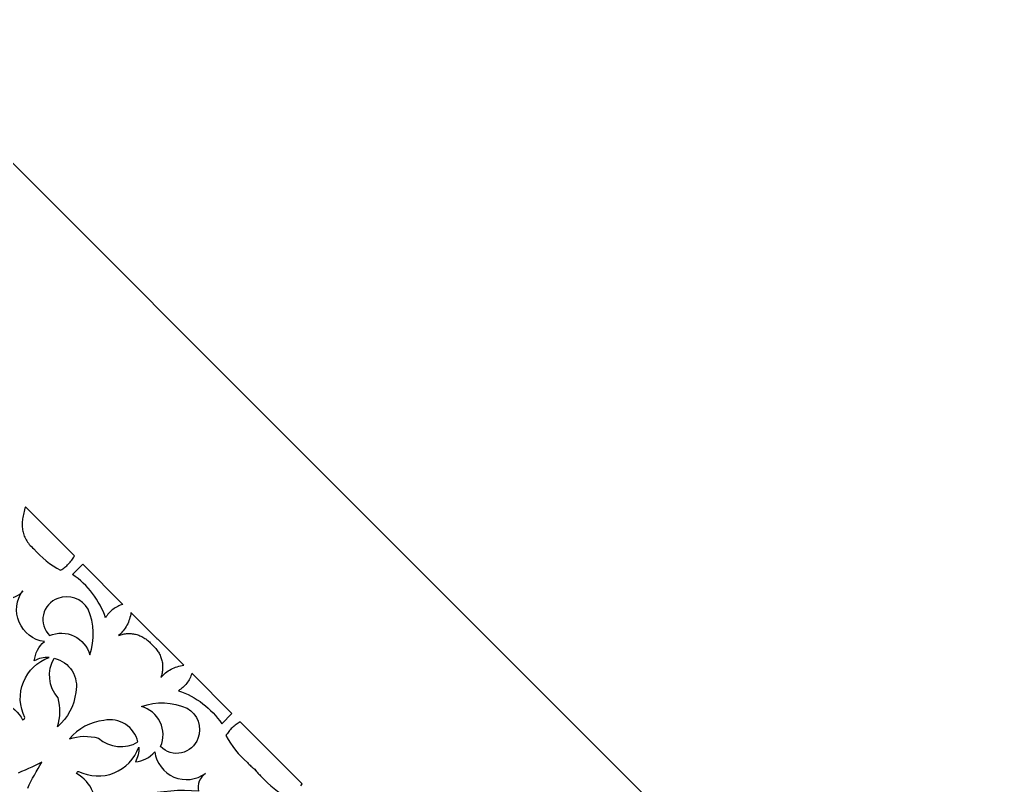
# Model space of a CAD drawing. Extents: x 3927 to 5087, y -513 to 1114.
# Drawn here: x 4792.7 to 5087.4, y 418.3 to 647.4 of the extents above; entities that cross this region are included whole.
import ezdxf

# ---------------------------------------------------------------- set-up
doc = ezdxf.new("R2010")
doc.units = 0
doc.layers.add('LAYER_1', color=18, linetype='CONTINUOUS')

msp = doc.modelspace()

# ---------------------------------------------------------------- linework, layer by layer
at = {"layer": 'LAYER_1'}
for points in [[(4747.65, -512.56), (5087.41, -172.81), (5087.41, 307.68), (4747.65, 647.44), (4267.16, 647.44), (3927.41, 307.68), (3927.41, -172.81), (4267.16, -512.56)], [(4833.88, 462.11), (4833.82, 462.25), (4833.69, 462.38), (4826.03, 470.05), (4825.95, 469.55), (4825.85, 469.06), (4825.73, 468.57), (4825.59, 468.09), (4825.43, 467.62), (4825.24, 467.16), (4825.04, 466.7), (4824.81, 466.26), (4824.57, 465.83), (4824.3, 465.4), (4824.02, 464.99), (4823.72, 464.6), (4823.39, 464.21), (4823.06, 463.84), (4822.7, 463.49), (4822.32, 463.15), (4822.66, 463.27), (4823, 463.38), (4823.34, 463.47), (4823.68, 463.55), (4824.02, 463.62), (4824.36, 463.67), (4824.7, 463.71), (4825.05, 463.73), (4825.39, 463.74), (4825.73, 463.73), (4826.07, 463.72), (4826.41, 463.68), (4826.75, 463.64), (4827.08, 463.58), (4827.41, 463.51), (4827.74, 463.43), (4828.06, 463.33), (4828.38, 463.22), (4828.7, 463.1), (4829.01, 462.97), (4829.32, 462.82), (4829.62, 462.66), (4829.91, 462.49), (4830.2, 462.31), (4830.48, 462.12), (4830.76, 461.91), (4831.03, 461.7), (4831.28, 461.47), (4831.54, 461.23), (4831.78, 460.98), (4832.01, 460.72), (4832.23, 460.44), (4832.5, 460.22), (4832.76, 459.99), (4833.01, 459.75), (4833.25, 459.5), (4833.48, 459.24), (4833.69, 458.97), (4833.9, 458.7), (4834.09, 458.41), (4834.27, 458.13), (4834.44, 457.83), (4834.6, 457.53), (4834.74, 457.23), (4834.87, 456.92), (4834.99, 456.6), (4835.1, 456.28), (4835.2, 455.96), (4835.28, 455.63), (4835.35, 455.3), (4835.41, 454.97), (4835.45, 454.63), (4835.48, 454.29), (4835.5, 453.95), (4835.5, 453.61), (4835.49, 453.27), (4835.47, 452.93), (4835.43, 452.59), (4835.38, 452.25), (4835.32, 451.91), (4835.24, 451.57), (4835.15, 451.23), (4835.04, 450.89), (4834.92, 450.56), (4835.25, 450.93), (4835.61, 451.29), (4835.98, 451.63), (4836.36, 451.95), (4836.76, 452.25), (4837.17, 452.54), (4837.59, 452.8), (4838.02, 453.05), (4838.47, 453.27), (4838.92, 453.48), (4839.38, 453.66), (4839.86, 453.83), (4840.33, 453.97), (4840.82, 454.09), (4841.31, 454.19), (4841.81, 454.26), (4834.15, 461.93), (4834.01, 462.05)]]:
    msp.add_lwpolyline(points, close=True, dxfattribs=at)
for points in [[(4809.12, 486.96), (4794.44, 501.68), (4794.29, 501.22), (4794.16, 500.75), (4794.03, 500.3), (4793.92, 499.84), (4793.82, 499.4), (4793.73, 498.96), (4793.65, 498.52), (4793.59, 498.09), (4793.54, 497.66), (4793.5, 497.24), (4793.48, 496.82), (4793.47, 496.41), (4793.47, 496), (4793.49, 495.6), (4793.53, 495.2), (4793.58, 494.81), (4793.65, 494.42), (4793.74, 494.04), (4793.84, 493.66), (4793.96, 493.28), (4794.1, 492.91), (4794.25, 492.55), (4794.43, 492.18), (4794.62, 491.82), (4794.84, 491.47), (4795.07, 491.12), (4795.33, 490.78), (4795.6, 490.43), (4795.9, 490.1), (4796.22, 489.76), (4796.56, 489.43), (4796.92, 489.11, 0.092198), (4804.97, 482.69), (4805.29, 482.9), (4805.6, 483.11), (4805.91, 483.33), (4806.21, 483.56), (4806.5, 483.8), (4806.78, 484.04), (4807.05, 484.3), (4807.32, 484.56), (4807.57, 484.84), (4807.82, 485.12), (4808.06, 485.41), (4808.29, 485.7), (4808.51, 486.01), (4808.72, 486.32), (4808.92, 486.64)], [(4823.62, 472.45), (4823.22, 472.33), (4822.82, 472.19), (4822.43, 472.03), (4822.05, 471.85), (4821.67, 471.65), (4821.31, 471.44), (4820.97, 471.21), (4820.63, 470.96), (4820.3, 470.7), (4819.99, 470.42), (4819.69, 470.13), (4819.41, 469.82), (4819.14, 469.5), (4818.88, 469.16), (4818.64, 468.81), (4818.42, 468.45, 0.163331), (4808.5, 481.44), (4811.59, 484.48)], [(4797.08, 455.56, -0.190741), (4800.1, 461.35, -0.566428), (4793.65, 476.56, -0.30721), (4788.36, 474.45, -0.16029), (4780.8, 442.82, -0.380582), (4793.6, 437.91, 0.285714), (4794.28, 438.59, -0.451873), (4801.5, 456.59, 0.142336)], [(4804.12, 474.26, 0.555806), (4801.67, 463.14, -0.456437), (4813.7, 457.37, 0.190546), (4813.18, 471.04, 0.376379)], [(4803.06, 456.36, -0.409539), (4809.51, 446.15, -0.189822), (4804.03, 435.85, 0.146101), (4804.22, 444.52, -0.329208)], [(4844.22, 451.86), (4844.1, 451.45), (4843.95, 451.05), (4843.79, 450.66), (4843.62, 450.28), (4843.42, 449.91), (4843.21, 449.55), (4842.98, 449.2), (4842.73, 448.86), (4842.47, 448.54), (4842.19, 448.22), (4841.89, 447.93), (4841.58, 447.64), (4841.26, 447.37), (4840.92, 447.12), (4840.58, 446.88), (4840.21, 446.65, -0.163331), (4853.21, 436.73), (4856.25, 439.83)], [(4846.03, 432.36, -0.555806), (4834.91, 429.9, 0.456437), (4829.13, 441.94, -0.190546), (4842.81, 441.42, -0.376379)], [(4828.12, 431.3, 0.409539), (4817.92, 437.75, 0.189822), (4807.62, 432.26, -0.146101), (4816.28, 432.45, 0.329208)], [(4827.33, 425.32, 0.190741), (4833.12, 428.34, 0.566428), (4848.33, 421.89, 0.30721), (4846.21, 416.59, 0.16029), (4814.59, 409.04, 0.380582), (4809.68, 421.84, -0.285714), (4810.35, 422.51, 0.451873), (4828.35, 429.73, -0.142336)]]:
    msp.add_lwpolyline(points, format="xyb", close=True, dxfattribs=at)
msp.add_lwpolyline([(4876.91, 418.13), (4877.11, 418.44), (4877.31, 418.77), (4868.02, 428.06), (4858.72, 437.35), (4858.4, 437.16), (4858.08, 436.96), (4857.77, 436.75), (4857.47, 436.52), (4857.17, 436.29), (4856.88, 436.06), (4856.6, 435.81), (4856.33, 435.55), (4856.06, 435.29), (4855.81, 435.01), (4855.56, 434.73), (4855.32, 434.44), (4855.09, 434.14), (4854.87, 433.84), (4854.66, 433.53), (4854.46, 433.21, 0.092198), (4860.87, 425.15), (4861.12, 424.87), (4861.38, 424.6), (4861.65, 424.33), (4861.92, 424.07), (4862.2, 423.82), (4862.49, 423.58), (4862.78, 423.35), (4863.08, 423.12), (4863.35, 422.76), (4863.08, 423.12), (4863.3, 422.82), (4863.54, 422.53), (4863.78, 422.25), (4864.03, 421.97), (4864.29, 421.69), (4864.55, 421.43), (4864.83, 421.17), (4865.11, 420.91, 0.092198), (4873.16, 414.5)], format="xyb", dxfattribs=at)
msp.add_lwpolyline([(4795.11, 417.44), (4795.59, 418.44), (4796.09, 419.43), (4796.6, 420.42), (4797.12, 421.4), (4797.66, 422.37), (4798.21, 423.34), (4798.77, 424.3), (4799.35, 425.25), (4798.35, 424.75), (4797.35, 424.26), (4796.35, 423.78), (4795.34, 423.32), (4794.32, 422.87), (4793.3, 422.43), (4792.28, 422.01)], dxfattribs=at)

doc.saveas('drawing.dxf')
